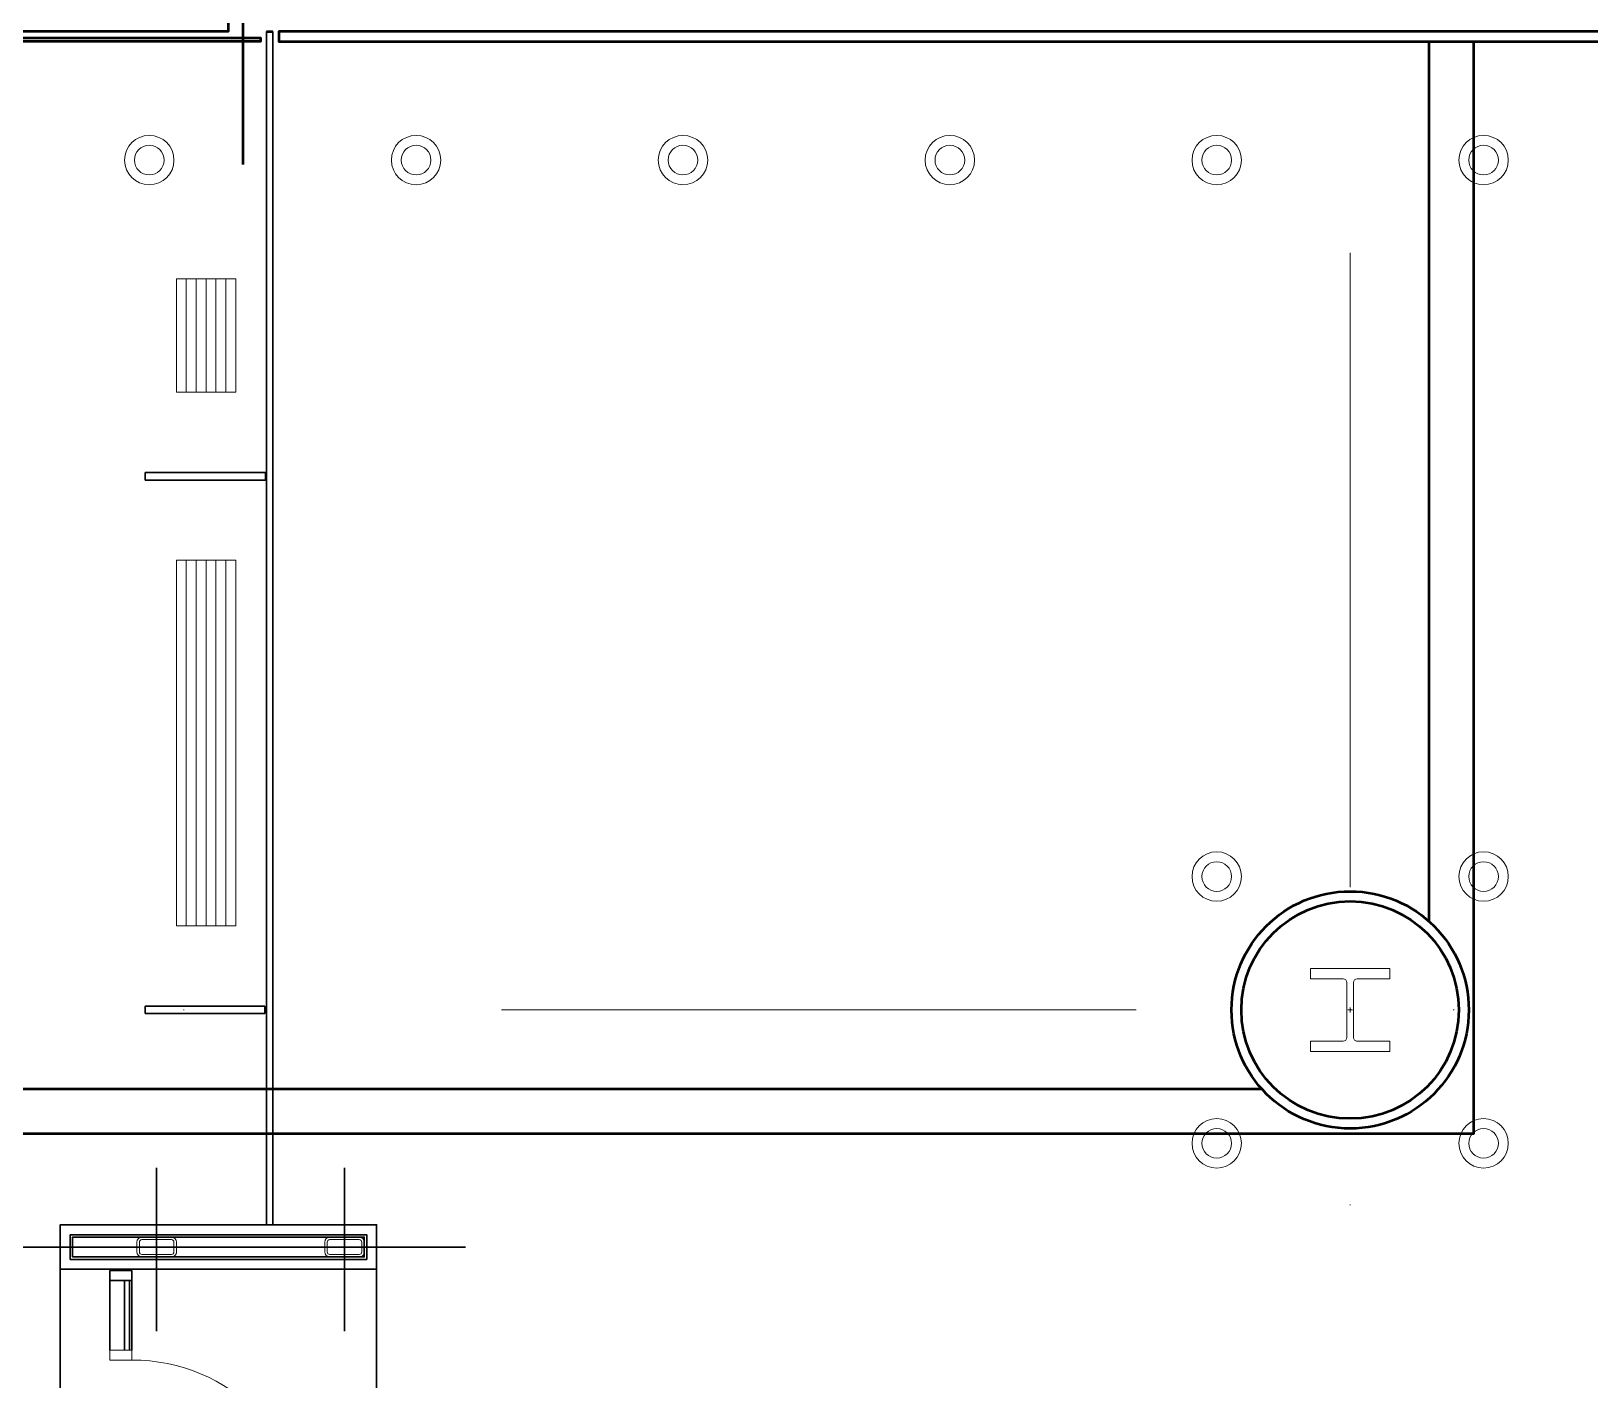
# Model space of a CAD drawing. Header units: inches. Extents: x -399 to 3145, y -842 to 1753.
# Drawn here: x 2325.2 to 2640.6, y -74.9 to 198.1 of the extents above; entities that cross this region are included whole.
import ezdxf

# ---------------------------------------------------------------- set-up
doc = ezdxf.new("R2010")
doc.units = ezdxf.units.IN
doc.header["$MEASUREMENT"] = 0
doc.linetypes.add('IMPORT-DGN Style 4 _2_', pattern=[256.963558, 128.401528, -64.200764, 0.160502, -64.200764])
for name, color, linetype, lineweight in [('Level 10', 7, 'Continuous', 9), ('Level 12', 7, 'Continuous', 9), ('Level 16', 7, 'Continuous', 9), ('Level 25', 7, 'Continuous', 9), ('Level 28', 7, 'Continuous', 9), ('Level 56', 7, 'Continuous', 9), ('Level 57', 7, 'Continuous', 9)]:
    doc.layers.add(name, color=color, linetype=linetype, lineweight=lineweight)

# ---------------------------------------------------------------- blocks, each defined once
blk = doc.blocks.new('1st-Floor-WCB_dwg_14W287-825229-Level 1')
at = {"layer": 'Level 12'}
for p, q in [((-3, 0), (3, 0)), ((0, 3), (0, -3))]:
    blk.add_line(p, q, dxfattribs=at)
at = {"layer": 'Level 12', "flags": 128}
for points in [[(-51.1, -49.1), (-51.1, -24.6), (-51.1, 0), (-51.1, 24.6), (-51.1, 49.1)], [(-51.1, 49.1), (-47.9, 49.1), (-44.8, 49.1), (-41.6, 49.1), (-38.5, 49.1)], [(-38.5, 49.1), (-38.5, 39), (-38.5, 28.9), (-38.5, 18.7), (-38.5, 8.6)], [(38.5, 8.6), (38.5, 18.7), (38.5, 28.9), (38.5, 39), (38.5, 49.1)], [(38.5, 49.1), (41.6, 49.1), (44.8, 49.1), (47.9, 49.1), (51.1, 49.1)], [(51.1, 49.1), (51.1, 24.6), (51.1, 0), (51.1, -24.6), (51.1, -49.1)], [(-33.9, 4), (-17, 4), (0, 4), (17, 4), (33.9, 4)], [(-38.5, -8.6), (-38.5, -18.7), (-38.5, -28.9), (-38.5, -39), (-38.5, -49.1)], [(33.9, -4), (17, -4), (0, -4), (-17, -4), (-33.9, -4)], [(38.5, -49.1), (38.5, -39), (38.5, -28.9), (38.5, -18.7), (38.5, -8.6)], [(-38.5, -49.1), (-41.6, -49.1), (-44.8, -49.1), (-47.9, -49.1), (-51.1, -49.1)], [(51.1, -49.1), (47.9, -49.1), (44.8, -49.1), (41.6, -49.1), (38.5, -49.1)]]:
    blk.add_lwpolyline(points, dxfattribs=at)
at = {"layer": 'Level 12'}
for centre, start, end in [((-33.9, 8.6), 180, 270), ((33.9, 8.6), 270, 360), ((-33.9, -8.6), 90, 180), ((33.9, -8.6), 0, 90)]:
    blk.add_arc(centre, 4.57, start, end, dxfattribs=at)
blk = doc.blocks.new('1st-Floor-WCB_dwg_051201-825244-Level 1')
at = {"layer": 'Level 16', "flags": 128}
for points in [[(6.096, 24.384), (3.048, 24.384), (0, 24.384), (-3.048, 24.384), (-6.096, 24.384)], [(6.096, 21.336), (3.048, 21.336), (0, 21.336), (-3.048, 21.336), (-6.096, 21.336)], [(-12.192, 18.288), (-12.192, 9.144), (-12.192, 0), (-12.192, -9.144), (-12.192, -18.288)], [(-9.144, 18.288), (-9.144, 9.144), (-9.144, 0), (-9.144, -9.144), (-9.144, -18.288)], [(9.144, -18.288), (9.144, -9.144), (9.144, 0), (9.144, 9.144), (9.144, 18.288)], [(12.192, -18.288), (12.192, -9.144), (12.192, 0), (12.192, 9.144), (12.192, 18.288)], [(-6.096, -21.336), (-3.048, -21.336), (0, -21.336), (3.048, -21.336), (6.096, -21.336)], [(-6.096, -24.384), (-3.048, -24.384), (0, -24.384), (3.048, -24.384), (6.096, -24.384)]]:
    blk.add_lwpolyline(points, dxfattribs=at)
at = {"layer": 'Level 16'}
for centre, radius, start, end in [((-6.096, 18.288), 6.096, 90, 180), ((-6.096, 18.288), 3.048, 90, 180), ((6.096, 18.288), 6.096, 0, 90), ((6.096, 18.288), 3.048, 360, 90), ((-6.096, -18.288), 6.096, 180, 270), ((-6.096, -18.288), 3.048, 180, 270), ((6.096, -18.288), 3.048, 270, 0), ((6.096, -18.288), 6.096, 270, 360)]:
    blk.add_arc(centre, radius, start, end, dxfattribs=at)

msp = doc.modelspace()

# ---------------------------------------------------------------- linework, layer by layer
at = {"layer": 'Level 10', "color": 40, "linetype": 'IMPORT-DGN Style 4 _2_'}
for p, q in [((2592.07, 1695), (2592.07, -842)), ((3062.67, 0), (-398.93, 0))]:
    msp.add_line(p, q, dxfattribs=at)
at = {"layer": 'Level 16', "color": 50, "lineweight": 30}
for p, q in [((2372.82, -43.49), (2372.82, 198)), ((2374.07, -43.49), (2374.07, 198)), ((2348.25, 107.25), (2348.25, 108.75)), ((2348.25, 108.75), (2372.57, 108.75)), ((2348.25, 107.25), (2372.57, 107.25)), ((2372.57, 107.25), (2372.57, 108.75)), ((2348.25, -0.75), (2348.25, 0.75)), ((2348.25, 0.75), (2372.43, 0.75)), ((2372.43, -0.75), (2372.43, 0.75)), ((2348.25, -0.75), (2372.43, -0.75)), ((2350.57, -64.99), (2350.57, -31.99)), ((2388.57, -64.99), (2388.57, -31.99)), ((2313.07, -47.99), (2413.07, -47.99)), ((2331.07, -52.49), (2395.07, -52.49)), ((2341.07, -54.73), (2341.07, -52.73)), ((2341.07, -52.73), (2345.57, -52.73)), ((2345.57, -52.73), (2345.57, -54.73)), ((2341.07, -54.73), (2345.57, -54.73)), ((2341.07, -68.86), (2341.07, -54.73)), ((2344.07, -68.86), (2344.07, -54.73)), ((2345.07, -68.86), (2345.07, -54.73)), ((2345.57, -68.86), (2345.57, -54.73))]:
    msp.add_line(p, q, dxfattribs=at)
at = {"layer": 'Level 16', "color": 50, "lineweight": 30, "flags": 128}
msp.add_lwpolyline([(2395.07, -120.31), (2395.07, -52.49), (2395.07, -43.49), (2331.07, -43.49), (2331.07, -52.49), (2331.07, -271.49), (2331.07, -280.49), (2395.07, -280.49), (2395.07, -271.49), (2395.07, -203.66)], dxfattribs=at)
for points in [[(2333.07, -50.49), (2333.07, -45.49), (2393.07, -45.49), (2393.07, -50.49)], [(2333.57, -49.99), (2333.57, -45.99), (2392.57, -45.99), (2392.57, -49.99)]]:
    msp.add_lwpolyline(points, close=True, dxfattribs=at)
at = {"layer": 'Level 25', "color": 2, "lineweight": 13}
for p, q in [((2341.07, -70.86), (2341.07, -68.86)), ((2341.07, -68.86), (2345.57, -68.86)), ((2345.57, -68.86), (2345.57, -70.86)), ((2341.07, -70.86), (2345.57, -70.86))]:
    msp.add_line(p, q, dxfattribs=at)
msp.add_arc((2345.57, -106.86), 36, 0.7958, 90, dxfattribs=at)
at = {"layer": 'Level 28', "color": 3, "lineweight": 50}
for p, q in [((2368.07, 171.09), (2368.07, 230.89)), ((2372.82, 198), (2374.07, 198)), ((2608.07, 17.89), (2608.07, 196)), ((2285.96, -16), (2574.18, -16))]:
    msp.add_line(p, q, dxfattribs=at)
at = {"layer": 'Level 28', "color": 3, "lineweight": 50, "flags": 128}
msp.add_lwpolyline([(1057.69, 235.25), (1026.82, 235.25), (1026.82, 196.75), (2371.57, 196.75), (2371.57, 196), (1026.07, 196), (1026.07, 236), (1057.69, 236)], close=True, dxfattribs=at)
for points in [[(2365.07, 206.62), (2365.07, 198), (1028.07, 198), (1028.07, 234), (1057.69, 234)], [(2805.07, 234), (2860.07, 234), (2860.07, 198), (2375.32, 198), (2375.32, 196), (2862.07, 196), (2862.07, 236), (2805.07, 236)], [(2232.07, -25), (2617.07, -25), (2617.07, 196)]]:
    msp.add_lwpolyline(points, dxfattribs=at)
at = {"layer": 'Level 28', "color": 3, "lineweight": 50}
for radius in [24, 22]:
    msp.add_circle((2592.07, 0), radius, dxfattribs=at)
at = {"layer": 'Level 56', "color": 4, "lineweight": 13}
for centre, radius in [((2349.07, 172), 5), ((2403.07, 172), 5), ((2457.07, 172), 5), ((2511.07, 172), 5), ((2565.07, 172), 5), ((2619.07, 172), 5), ((2349.07, 172), 3), ((2403.07, 172), 3), ((2457.07, 172), 3), ((2511.07, 172), 3), ((2565.07, 172), 3), ((2619.07, 172), 3), ((2565.07, 27), 5), ((2619.07, 27), 5), ((2565.07, 27), 3), ((2619.07, 27), 3), ((2565.07, -27), 5), ((2619.07, -27), 5), ((2565.07, -27), 3), ((2619.07, -27), 3)]:
    msp.add_circle(centre, radius, dxfattribs=at)
at = {"layer": 'Level 57', "color": 2, "lineweight": 13}
for p, q in [((2366.57, 148), (2354.57, 148)), ((2354.57, 148), (2354.57, 125)), ((2356.57, 125), (2356.57, 148)), ((2358.57, 125), (2358.57, 148)), ((2360.57, 125), (2360.57, 148)), ((2362.57, 125), (2362.57, 148)), ((2364.57, 125), (2364.57, 148)), ((2366.57, 148), (2366.57, 125)), ((2366.57, 125), (2354.57, 125)), ((2366.57, 91), (2354.57, 91)), ((2354.57, 91), (2354.57, 17)), ((2356.57, 17), (2356.57, 91)), ((2358.57, 17), (2358.57, 91)), ((2360.57, 17), (2360.57, 91)), ((2362.57, 17), (2362.57, 91)), ((2364.57, 17), (2364.57, 91)), ((2366.57, 91), (2366.57, 17)), ((2366.57, 17), (2354.57, 17))]:
    msp.add_line(p, q, dxfattribs=at)

# ---------------------------------------------------------------- block references
at = {"xscale": 0.1640419947506442, "yscale": 0.1640419947506442, "zscale": 0.1640419947506442, "rotation": 270}
msp.add_blockref('1st-Floor-WCB_dwg_14W287-825229-Level 1', (2592.07, 0), dxfattribs=at)
at = {"extrusion": (0, 0, -1), "xscale": 0.1640419947506442, "yscale": 0.1640419947506442, "zscale": -0.1640419947506442, "rotation": 270}
for p in [(-2350.57, -47.99), (-2388.57, -47.99)]:
    msp.add_blockref('1st-Floor-WCB_dwg_051201-825244-Level 1', p, dxfattribs=at)

doc.saveas('drawing.dxf')
